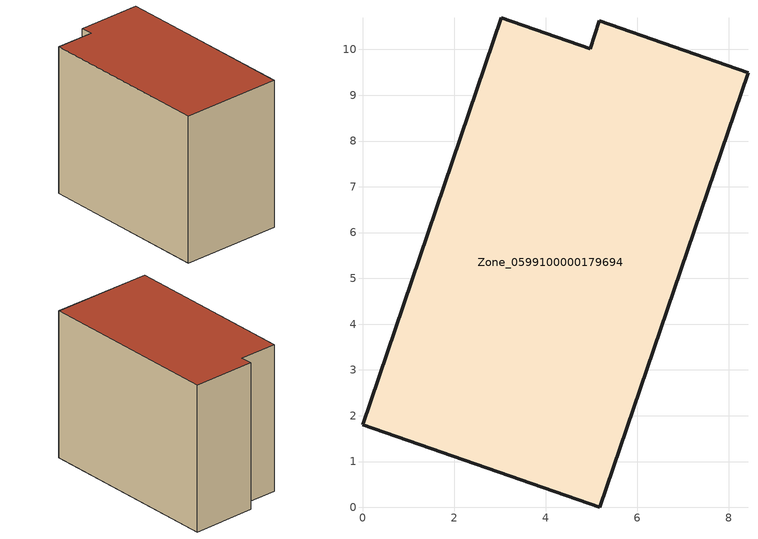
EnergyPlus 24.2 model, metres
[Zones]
Zone_0599100000179694
 floor ground (C_G): 5.18,0 0,1.8 3.03,10.69 4.98,10.02 5.17,10.63 8.42,9.5 z0
 wall outside (C_F): 5.17,10.63 4.98,10.02 3.03,10.69 0,1.8 5.18,0 8.42,9.5 5.17,10.63 z0:8.04
 roof outside (C_R): 5.18,0 8.42,9.5 5.17,10.63 4.98,10.02 3.03,10.69 0,1.8 z8.04
[BUILDING]
Pand.0599100000179694: North Axis=0; Terrain=City; Loads Convergence Tolerance Value=0.04; Temperature Convergence Tolerance Value=0.4; Solar Distribution=FullExterior; Maximum Number of Warmup Days=25; Minimum Number of Warmup Days=1
[Site:Location]
Rotterdam.The.Hague.AP_ZH_NLD Design_Conditions: Latitude=51.96; Longitude=4.45; Time Zone=1; Elevation=-4.5
[SITE:GROUNDTEMPERATURE:BUILDINGSURFACE]
18, 18, 18, 18, 18, 18, 18, 18, 18, 18, 18, 18
[MATERIAL] Thermal Absorptance=0.9; Solar Absorptance=0.7; Visible Absorptance=0.7
Name | Roughness | Thickness | Conductivity | Density | Specific Heat
G.TI.1992-2005 | MediumSmooth | 0.15 | 0.06 | 540 | 1210
F.TI.1992-2005 | Rough | 0.3 | 0.12 | 1920 | 840
R.TI.1992-2005 | MediumRough | 0.2 | 0.08 | 1500 | 1000
[CONSTRUCTION]
C_G: G.TI.1992-2005
C_F: F.TI.1992-2005
C_R: R.TI.1992-2005
[ZONE]
Zone_0599100000179694: Type=1; Multiplier=1; Ceiling Height=Autocalculate; Volume=Autocalculate; Floor Area=autocalculate; Part of Total Floor Area=Yes
[ZONEINFILTRATION:DESIGNFLOWRATE]
Infil_Zone_0599100000179694: Zone or ZoneList or Space or SpaceList=Zone_0599100000179694; Schedule=AlwaysOn; Design Flow Rate Calculation Method=Flow/Area; Flow Rate per Floor Area=0.0015; Constant Term Coefficient=1; Temperature Term Coefficient=0; Velocity Term Coefficient=0; Velocity Squared Term Coefficient=0
[HVACTEMPLATE:ZONE:IDEALLOADSAIRSYSTEM]
Zone_0599100000179694: Maximum Heating Supply Air Temperature=50; Minimum Cooling Supply Air Temperature=13; Maximum Heating Supply Air Humidity Ratio=0.0156; Minimum Cooling Supply Air Humidity Ratio=0.0077; Heating Limit=NoLimit; Cooling Limit=NoLimit; Dehumidification Control Type=ConstantSensibleHeatRatio; Cooling Sensible Heat Ratio=0.7; Dehumidification Setpoint=60; Humidification Control Type=None; Humidification Setpoint=30; Outdoor Air Method=None; Outdoor Air Flow Rate per Person=0.00944; Outdoor Air Flow Rate per Zone Floor Area=0; Outdoor Air Flow Rate per Zone=0; Demand Controlled Ventilation Type=None; Outdoor Air Economizer Type=NoEconomizer; Heat Recovery Type=None; Sensible Heat Recovery Effectiveness=0.7; Latent Heat Recovery Effectiveness=0.65
[ZONECONTROL:THERMOSTAT]
ThermostatControl_Zone_0599100000179694: Zone or ZoneList=Zone_0599100000179694; Control Type Schedule=DualSetpointControlType; Control 1=Thermostat_Zone_0599100000179694; Temperature Difference Between Cutout And Setpoint=0
[THERMOSTATSETPOINT:DUALSETPOINT]
Thermostat_Zone_0599100000179694: Heating Setpoint Temperature Schedule=HeatingSetpoint_Zone_0599100000179694; Cooling Setpoint Temperature Schedule=CoolingSetpoint_Zone_0599100000179694
[SCHEDULE:COMPACT]
HeatingSetpoint_Zone_0599100000179694: Through: 12/31, For: AllDays, Until: 24:00, 21
CoolingSetpoint_Zone_0599100000179694: Through: 12/31, For: AllDays, Until: 24:00, 24
DualSetpointControlType: Through: 12/31, For: AllDays, Until: 24:00, 4
AlwaysOn: Through: 12/31, For: AllDays, Until: 24:00, 1
